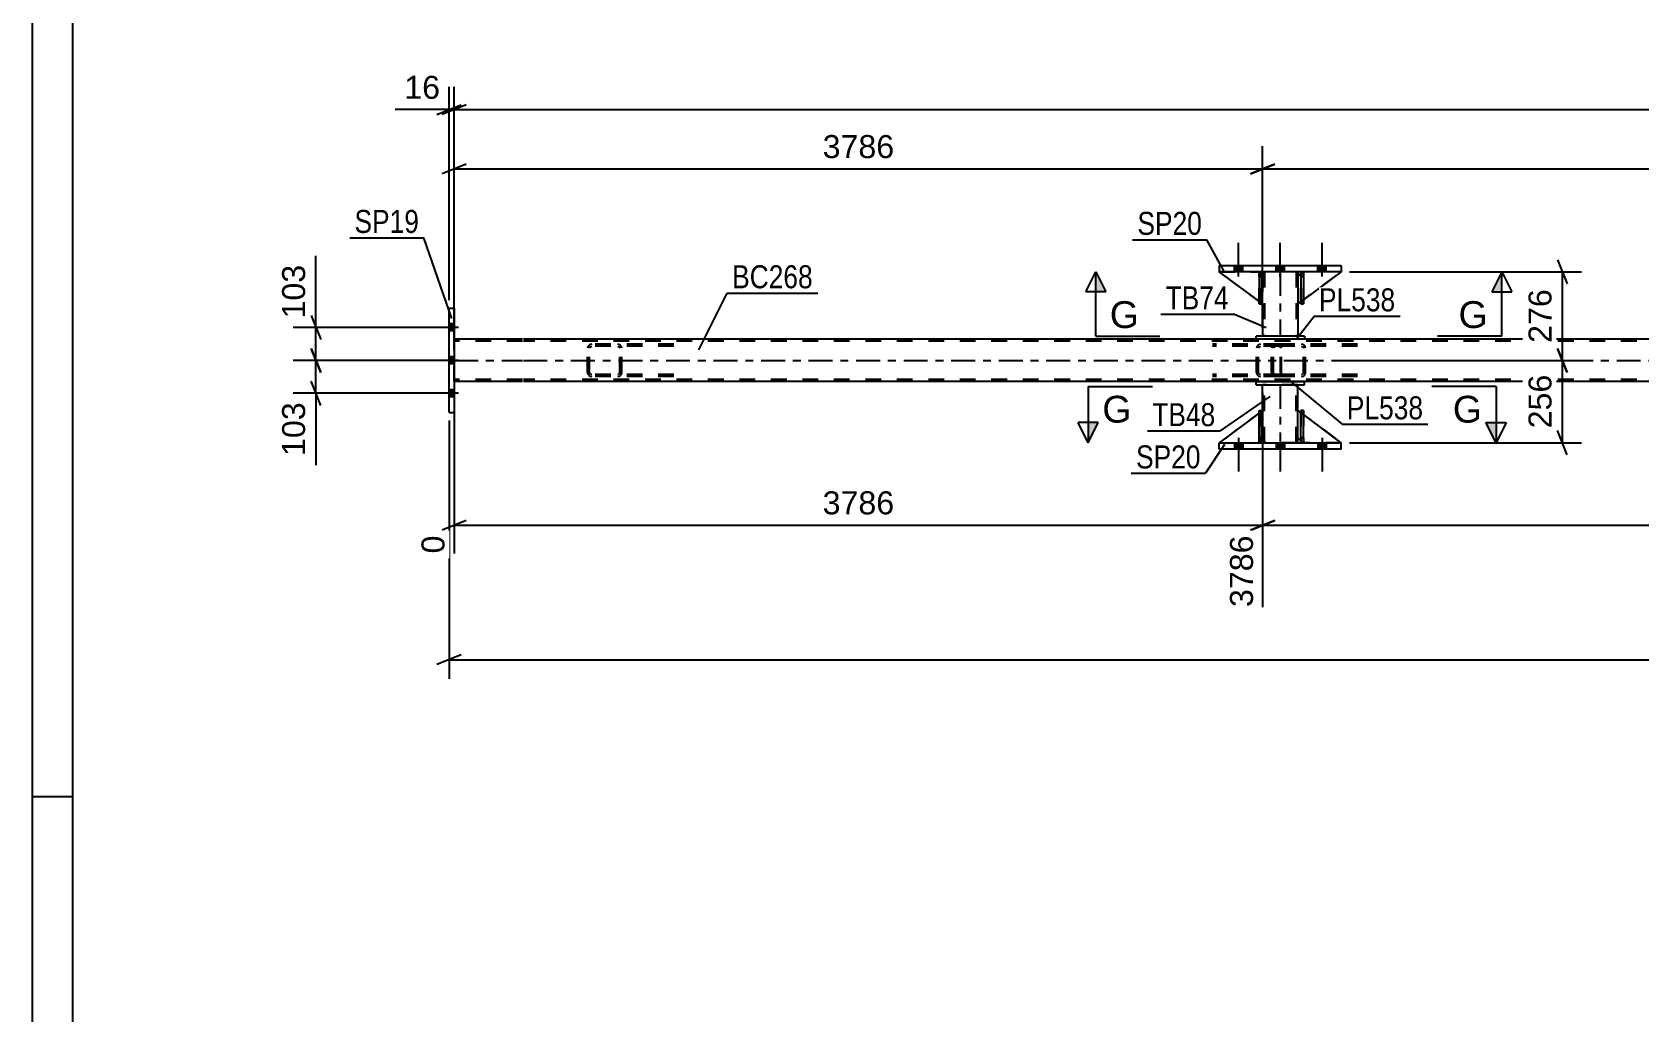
# Model space of a CAD drawing. Header units: millimetres. Extents: x -111 to 730, y -414 to 180.
# Drawn here: x -110.5 to 89.7, y -291.7 to -169.6 of the extents above; entities that cross this region are included whole.
import ezdxf

# ---------------------------------------------------------------- set-up
doc = ezdxf.new("R2010")
doc.units = ezdxf.units.MM
doc.linetypes.add('DXK_LINE_DOT2', pattern=[3.9198, 1.9599, -1.9599])
doc.linetypes.add('DXK_LINE_DOT3', pattern=[5.9187, 2.979, -0.9799, 0.9799, -0.9799])
doc.styles.add('Arial', font='ARIAL.TTF', dxfattribs={"height": 0.2})
doc.styles.add('Arial Narrow', font='ARIALN.TTF', dxfattribs={"height": 0.2})

# ---------------------------------------------------------------- blocks, each defined once
blk = doc.blocks.new('Unknown-717263172-1117')
at = {"color": 5, "linetype": 'Continuous'}
for p, q in [((-110.5, 180.17), (-110.5, -413.83)), ((-105.5, 175.17), (-105.5, -408.83)), ((-105.5, -264.83), (-110.5, -264.83))]:
    blk.add_line(p, q, dxfattribs=at)
blk = doc.blocks.new('Part-717263172-2498 - 2461')
at = {"color": 2, "linetype": 'Continuous'}
for p, q in [((42.25, -220.72), (42.25, -216.72)), ((42.25, -216.72), (42.57, -216.72)), ((42.57, -220.72), (42.57, -216.72)), ((42.25, -220.72), (42.25, -220.72)), ((42.57, -220.72), (42.25, -220.72))]:
    blk.add_line(p, q, dxfattribs=at)
at = {"color": 7, "linetype": 'DXK_LINE_DOT2'}
for p, q in [((42.25, -216.72), (42.25, -220.12)), ((42.57, -220.12), (42.57, -216.72)), ((42.25, -220.12), (42.25, -220.72)), ((42.25, -220.12), (42.57, -220.12)), ((42.57, -220.72), (42.57, -220.12)), ((42.25, -220.72), (42.25, -220.72)), ((42.25, -220.72), (42.25, -220.72)), ((42.57, -220.72), (42.57, -220.72))]:
    blk.add_line(p, q, dxfattribs=at)
blk = doc.blocks.new('Part-717263172-2659 - 2461')
at = {"color": 7, "linetype": 'DXK_LINE_DOT2'}
for p, q in [((42.7, -216.72), (37.3, -220.72)), ((42.7, -220.12), (42.7, -216.72)), ((42.7, -216.72), (42.7, -220.12)), ((42.1, -220.72), (42.7, -220.12)), ((42.7, -220.12), (42.1, -220.72)), ((42.7, -220.12), (42.7, -220.12)), ((37.3, -220.72), (42.1, -220.72))]:
    blk.add_line(p, q, dxfattribs=at)
blk = doc.blocks.new('Part-717263172-2500 - 2461')
at = {"color": 7, "linetype": 'DXK_LINE_DOT2'}
for p, q in [((42.25, -216.72), (42.57, -216.72)), ((42.25, -220.12), (42.25, -216.72)), ((42.25, -216.72), (42.25, -220.72)), ((42.57, -216.72), (42.57, -220.12)), ((42.57, -220.72), (42.57, -216.81)), ((42.57, -220.12), (42.25, -220.12)), ((42.25, -220.72), (42.25, -220.12)), ((42.57, -220.12), (42.57, -220.72)), ((42.57, -220.72), (42.25, -220.72)), ((42.57, -220.72), (42.57, -220.72))]:
    blk.add_line(p, q, dxfattribs=at)
blk = doc.blocks.new('Part-717263172-2683 - 2461')
at = {"color": 2, "linetype": 'Continuous'}
for p, q in [((42.25, -203.1), (37.3, -199.43)), ((42.25, -199.59), (42.1, -199.43)), ((42.7, -200.03), (42.57, -199.91)), ((42.7, -200.03), (42.7, -200.03)), ((42.7, -203.43), (42.7, -200.03)), ((42.57, -203.34), (42.7, -203.43)), ((42.7, -203.43), (42.7, -203.43))]:
    blk.add_line(p, q, dxfattribs=at)
at = {"color": 7, "linetype": 'DXK_LINE_DOT2'}
for p, q in [((42.1, -199.43), (37.3, -199.43)), ((37.3, -199.43), (37.3, -199.43)), ((42.1, -199.43), (42.7, -200.03)), ((42.57, -199.91), (42.25, -199.59)), ((42.7, -200.03), (42.7, -203.43)), ((42.57, -203.34), (42.25, -203.1))]:
    blk.add_line(p, q, dxfattribs=at)
blk = doc.blocks.new('Part-717263172-2507 - 2461')
at = {"color": 2, "linetype": 'Continuous'}
for p, q in [((-58.6, -203.97), (-58.6, -203.97)), ((-58.6, -216.97), (-58.6, -203.97)), ((-58.6, -203.97), (-57.96, -203.97)), ((-57.96, -203.97), (-57.96, -203.97)), ((-57.96, -203.97), (-57.96, -216.97)), ((-58.6, -216.97), (-58.6, -216.97)), ((-58.6, -216.97), (-57.96, -216.97)), ((-57.96, -216.97), (-57.96, -216.97))]:
    blk.add_line(p, q, dxfattribs=at)
at = {"color": 7, "linetype": 'DXK_LINE_DOT2'}
for p, q in [((-58.6, -216.97), (-58.6, -203.97)), ((-57.96, -203.97), (-57.96, -216.97))]:
    blk.add_line(p, q, dxfattribs=at)
blk = doc.blocks.new('Part-717263172-2589 - 2461')
at = {"color": 2, "linetype": 'Continuous'}
for p, q in [((42.7, -216.72), (42.7, -213.52)), ((47.1, -216.72), (47.1, -213.52)), ((42.7, -220.72), (42.7, -220.12)), ((47.1, -220.72), (47.1, -220.12))]:
    blk.add_line(p, q, dxfattribs=at)
at = {"color": 7, "linetype": 'DXK_LINE_DOT2'}
for p, q in [((47.1, -213.52), (42.7, -213.52)), ((42.94, -220.72), (42.94, -213.52)), ((46.86, -220.72), (46.86, -213.52)), ((42.7, -220.12), (42.7, -216.72)), ((47.1, -220.12), (47.1, -216.72)), ((47.1, -220.72), (42.7, -220.72))]:
    blk.add_line(p, q, dxfattribs=at)
at = {"color": 7, "linetype": 'DXK_LINE_DOT3'}
blk.add_line((44.9, -213.52), (44.9, -220.72), dxfattribs=at)
blk = doc.blocks.new('Part-717263172-2721 - 2461')
at = {"color": 7, "linetype": 'DXK_LINE_DOT2'}
for p, q in [((44.78, -208.47), (36.46, -208.47)), ((44.78, -208.71), (36.46, -208.71)), ((41.98, -208.77), (41.95, -208.95)), ((41.95, -211.99), (41.95, -208.95)), ((42.2, -208.95), (42.22, -208.86)), ((42.2, -211.99), (42.2, -208.95)), ((42.22, -208.86), (42.27, -208.79)), ((42.45, -208.47), (42.26, -208.51)), ((42.27, -208.79), (42.35, -208.73)), ((42.35, -208.73), (42.45, -208.71)), ((43.79, -208.71), (43.79, -208.47)), ((44.89, -208.51), (44.78, -208.47)), ((44.78, -208.71), (44.84, -208.73)), ((44.84, -208.73), (44.88, -208.79)), ((44.88, -208.79), (44.91, -208.86)), ((44.98, -208.62), (44.89, -208.51)), ((44.91, -208.86), (44.92, -208.95)), ((44.92, -211.99), (44.92, -208.95)), ((45.03, -208.77), (44.98, -208.62)), ((45.05, -208.95), (45.03, -208.77)), ((45.05, -211.99), (45.05, -208.95)), ((41.95, -211.99), (41.98, -212.18)), ((42.22, -212.09), (42.2, -211.99)), ((42.27, -212.16), (42.22, -212.09)), ((42.35, -212.22), (42.27, -212.16)), ((44.88, -212.16), (44.84, -212.22)), ((44.91, -212.09), (44.88, -212.16)), ((44.92, -211.99), (44.91, -212.09)), ((44.98, -212.33), (45.03, -212.18)), ((45.03, -212.18), (45.05, -211.99)), ((44.78, -212.23), (36.46, -212.23)), ((44.78, -212.47), (36.46, -212.47)), ((42.26, -212.44), (42.45, -212.47)), ((42.45, -212.23), (42.35, -212.22)), ((43.79, -212.47), (43.79, -212.23)), ((44.84, -212.22), (44.78, -212.23)), ((44.78, -212.47), (44.89, -212.44)), ((44.89, -212.44), (44.98, -212.33))]:
    blk.add_line(p, q, dxfattribs=at)
for centre, start, end in [((42.43, -208.97), 111.1941, 156.1506), ((42.43, -211.98), 203.8494, 248.8059)]:
    blk.add_arc(centre, 0.492, start, end, dxfattribs=at)
blk = doc.blocks.new('Part-717263172-2512 - 2461')
at = {"color": 2, "linetype": 'Continuous'}
for p, q in [((37.3, -221.52), (37.3, -220.72)), ((37.3, -220.72), (52.5, -220.72)), ((52.5, -221.52), (37.3, -221.52)), ((52.5, -221.52), (52.5, -220.72))]:
    blk.add_line(p, q, dxfattribs=at)
blk = doc.blocks.new('Part-717263172-2513 - 2461')
at = {"color": 7, "linetype": 'DXK_LINE_DOT2'}
for p, q in [((43.83, -208.77), (43.79, -208.95)), ((43.79, -211.99), (43.79, -208.95)), ((44.05, -208.95), (44.07, -208.86)), ((44.05, -211.99), (44.05, -208.95)), ((44.07, -208.86), (44.12, -208.79)), ((44.3, -208.47), (44.11, -208.51)), ((44.12, -208.79), (44.2, -208.73)), ((44.2, -208.73), (44.3, -208.71)), ((54.53, -208.47), (44.3, -208.47)), ((54.53, -208.71), (44.3, -208.71)), ((47.73, -208.51), (47.54, -208.47)), ((47.54, -208.71), (47.64, -208.73)), ((47.64, -208.73), (47.72, -208.79)), ((47.72, -208.79), (47.77, -208.86)), ((47.77, -208.86), (47.79, -208.95)), ((47.79, -211.99), (47.79, -208.95)), ((48.05, -208.95), (48.01, -208.77)), ((48.05, -211.99), (48.05, -208.95)), ((43.79, -211.99), (43.83, -212.18)), ((44.07, -212.09), (44.05, -211.99)), ((44.12, -212.16), (44.07, -212.09)), ((44.2, -212.22), (44.12, -212.16)), ((47.72, -212.16), (47.64, -212.22)), ((47.77, -212.09), (47.72, -212.16)), ((47.79, -211.99), (47.77, -212.09)), ((48.01, -212.18), (48.05, -211.99)), ((44.11, -212.44), (44.3, -212.47)), ((44.3, -212.23), (44.2, -212.22)), ((54.53, -212.23), (44.3, -212.23)), ((54.53, -212.47), (44.3, -212.47)), ((47.64, -212.22), (47.54, -212.23)), ((47.54, -212.47), (47.73, -212.44))]:
    blk.add_line(p, q, dxfattribs=at)
for centre, start, end in [((44.28, -208.98), 110.7583, 155.6801), ((47.56, -208.98), 24.3199, 69.2417), ((44.28, -211.97), 204.3199, 249.2417), ((47.56, -211.97), 290.7583, 335.6801)]:
    blk.add_arc(centre, 0.496, start, end, dxfattribs=at)
blk = doc.blocks.new('Part-717263172-2591 - 2461')
at = {"color": 2, "linetype": 'Continuous'}
for p, q in [((47.45, -220.72), (47.45, -216.72)), ((47.45, -216.72), (47.77, -216.72)), ((47.77, -220.72), (47.77, -216.72)), ((47.45, -220.72), (47.45, -220.72)), ((47.77, -220.72), (47.45, -220.72))]:
    blk.add_line(p, q, dxfattribs=at)
at = {"color": 7, "linetype": 'DXK_LINE_DOT2'}
for p, q in [((47.45, -216.72), (47.45, -220.12)), ((47.77, -220.12), (47.77, -216.72)), ((47.45, -220.12), (47.45, -220.72)), ((47.45, -220.12), (47.77, -220.12)), ((47.77, -220.72), (47.77, -220.12)), ((47.45, -220.72), (47.45, -220.72)), ((47.45, -220.72), (47.45, -220.72)), ((47.77, -220.72), (47.77, -220.72))]:
    blk.add_line(p, q, dxfattribs=at)
blk = doc.blocks.new('Part-717263172-2599 - 2461')
at = {"color": 2, "linetype": 'Continuous'}
for p, q in [((47.45, -199.68), (47.1, -200.03)), ((47.1, -200.03), (47.1, -203.43)), ((52.5, -199.44), (47.77, -202.94)), ((47.1, -203.43), (47.45, -203.17))]:
    blk.add_line(p, q, dxfattribs=at)
at = {"color": 7, "linetype": 'DXK_LINE_DOT2'}
for p, q in [((47.7, -199.43), (47.45, -199.68)), ((52.5, -199.43), (47.7, -199.43)), ((52.5, -199.44), (52.5, -199.43)), ((52.5, -199.43), (52.5, -199.44)), ((47.77, -202.94), (47.45, -203.17))]:
    blk.add_line(p, q, dxfattribs=at)
blk = doc.blocks.new('Part-717263172-2663 - 2461')
at = {"color": 2, "linetype": 'Continuous'}
for p, q in [((-49.44, -207.83), (-57.96, -207.83)), ((41.9, -207.83), (-49.34, -207.83)), ((212.17, -207.83), (47.9, -207.83)), ((-49.44, -213.11), (-57.96, -213.11)), ((606.69, -213.11), (-49.34, -213.11))]:
    blk.add_line(p, q, dxfattribs=at)
at = {"color": 7, "linetype": 'DXK_LINE_DOT2'}
for p, q in [((-57.96, -207.83), (-57.96, -213.11)), ((-57.96, -213.11), (-57.96, -207.83)), ((-49.44, -208.07), (-57.96, -208.07)), ((606.69, -208.07), (-49.34, -208.07)), ((47.9, -207.83), (41.9, -207.83)), ((-49.44, -212.87), (-57.96, -212.87)), ((-57.96, -213.11), (-57.96, -213.11)), ((606.69, -212.87), (-49.34, -212.87))]:
    blk.add_line(p, q, dxfattribs=at)
at = {"color": 7, "linetype": 'DXK_LINE_DOT3'}
for p, q in [((-57.96, -210.47), (-49.44, -210.47)), ((-49.34, -210.47), (606.4, -210.47))]:
    blk.add_line(p, q, dxfattribs=at)
blk = doc.blocks.new('Part-717263172-2584 - 2461')
at = {"color": 2, "linetype": 'Continuous'}
for p, q in [((47.9, -213.12), (41.9, -213.12)), ((41.9, -213.52), (41.9, -213.12)), ((41.9, -213.52), (47.9, -213.52)), ((47.9, -213.52), (47.9, -213.12))]:
    blk.add_line(p, q, dxfattribs=at)
blk = doc.blocks.new('Bolt-717263172-2671 - 2461')
at = {"linetype": 'Continuous'}
for points in [[(-58.6, -205.93), (-58.6, -206.81), (-57.96, -206.81), (-57.96, -205.93)], [(-58.6, -205.93), (-58.6, -206.81), (-57.96, -206.81), (-57.96, -205.93)], [(-58.6, -205.93), (-58.6, -206.81), (-57.96, -206.81), (-57.96, -205.93)], [(-58.6, -210.03), (-58.6, -210.91), (-57.96, -210.91), (-57.96, -210.03)], [(-58.6, -210.03), (-58.6, -210.91), (-57.96, -210.91), (-57.96, -210.03)], [(-58.6, -214.13), (-58.6, -215.01), (-57.96, -215.01), (-57.96, -214.13)], [(-58.6, -214.13), (-58.6, -215.01), (-57.96, -215.01), (-57.96, -214.13)], [(-58.6, -214.13), (-58.6, -215.01), (-57.96, -215.01), (-57.96, -214.13)]]:
    blk.add_hatch(color=1, dxfattribs=at).paths.add_polyline_path(points)
at = {"color": 1, "linetype": 'Continuous'}
for p, q in [((-57.96, -205.93), (-58.6, -205.93)), ((-57.96, -205.93), (-58.6, -205.93)), ((-57.96, -205.93), (-58.6, -205.93)), ((-57.44, -206.37), (-60.76, -206.37)), ((-57.44, -206.37), (-60.76, -206.37)), ((-57.44, -206.37), (-60.76, -206.37)), ((-57.96, -206.81), (-58.6, -206.81)), ((-57.96, -206.81), (-58.6, -206.81)), ((-57.96, -206.81), (-58.6, -206.81)), ((-57.96, -210.03), (-58.6, -210.03)), ((-57.96, -210.03), (-58.6, -210.03)), ((-57.44, -210.47), (-60.76, -210.47)), ((-57.44, -210.47), (-60.76, -210.47)), ((-57.96, -210.91), (-58.6, -210.91)), ((-57.96, -210.91), (-58.6, -210.91)), ((-57.96, -214.13), (-58.6, -214.13)), ((-57.96, -214.13), (-58.6, -214.13)), ((-57.96, -214.13), (-58.6, -214.13)), ((-57.44, -214.57), (-60.76, -214.57)), ((-57.44, -214.57), (-60.76, -214.57)), ((-57.44, -214.57), (-60.76, -214.57)), ((-57.96, -215.01), (-58.6, -215.01)), ((-57.96, -215.01), (-58.6, -215.01)), ((-57.96, -215.01), (-58.6, -215.01))]:
    blk.add_line(p, q, dxfattribs=at)
blk = doc.blocks.new('Part-717263172-2600 - 2461')
at = {"color": 7, "linetype": 'DXK_LINE_DOT2'}
for p, q in [((47.7, -199.43), (47.1, -200.03)), ((47.1, -203.43), (52.5, -199.43)), ((47.1, -200.03), (47.1, -203.43)), ((52.5, -199.43), (47.7, -199.43))]:
    blk.add_line(p, q, dxfattribs=at)
blk = doc.blocks.new('Part-717263172-2610 - 2461')
at = {"color": 2, "linetype": 'Continuous'}
for p, q in [((37.3, -198.64), (37.3, -199.44)), ((37.3, -198.64), (52.5, -198.64)), ((52.5, -199.44), (37.3, -199.44)), ((52.5, -198.64), (52.5, -199.44))]:
    blk.add_line(p, q, dxfattribs=at)
blk = doc.blocks.new('Part-717263172-2618 - 2461')
at = {"color": 7, "linetype": 'DXK_LINE_DOT2'}
for p, q in [((42.7, -203.43), (37.3, -199.43)), ((37.3, -199.43), (42.1, -199.43)), ((42.1, -199.43), (42.7, -200.03)), ((42.7, -200.03), (42.1, -199.43)), ((42.7, -200.03), (42.7, -203.43)), ((42.7, -200.03), (42.7, -200.03)), ((42.7, -200.03), (42.7, -203.43))]:
    blk.add_line(p, q, dxfattribs=at)
blk = doc.blocks.new('Part-717263172-2626 - 2461')
at = {"color": 2, "linetype": 'Continuous'}
for p, q in [((42.57, -199.43), (42.25, -199.43)), ((42.25, -199.44), (42.25, -203.43)), ((42.57, -199.43), (42.57, -199.43)), ((42.57, -199.44), (42.57, -203.43)), ((42.57, -203.43), (42.25, -203.43))]:
    blk.add_line(p, q, dxfattribs=at)
at = {"color": 7, "linetype": 'DXK_LINE_DOT2'}
for p, q in [((42.25, -199.43), (42.25, -200.03)), ((42.25, -199.43), (42.25, -199.44)), ((42.57, -200.03), (42.25, -200.03)), ((42.25, -200.03), (42.25, -203.43)), ((42.57, -200.03), (42.57, -199.43)), ((42.57, -199.43), (42.57, -199.44)), ((42.57, -203.43), (42.57, -200.03))]:
    blk.add_line(p, q, dxfattribs=at)
blk = doc.blocks.new('Part-717263172-2657 - 2461')
at = {"color": 7, "linetype": 'DXK_LINE_DOT2'}
for p, q in [((47.77, -216.72), (47.45, -216.72)), ((47.45, -220.12), (47.45, -216.72)), ((47.45, -220.72), (47.45, -216.72)), ((47.77, -216.72), (47.77, -220.12)), ((47.77, -220.72), (47.77, -216.72)), ((47.77, -220.12), (47.45, -220.12)), ((47.45, -220.72), (47.45, -220.12)), ((47.77, -220.12), (47.77, -220.72)), ((47.77, -220.72), (47.45, -220.72)), ((47.77, -220.72), (47.77, -220.72))]:
    blk.add_line(p, q, dxfattribs=at)
blk = doc.blocks.new('Part-717263172-2658 - 2461')
at = {"color": 2, "linetype": 'Continuous'}
for p, q in [((42.25, -217.05), (37.3, -220.72)), ((42.7, -216.72), (42.57, -216.81)), ((42.7, -220.12), (42.7, -216.72)), ((42.7, -220.12), (42.57, -220.24)), ((42.7, -220.12), (42.7, -220.12)), ((42.25, -220.56), (42.1, -220.72))]:
    blk.add_line(p, q, dxfattribs=at)
at = {"color": 7, "linetype": 'DXK_LINE_DOT2'}
for p, q in [((42.57, -216.81), (42.25, -217.05)), ((42.7, -220.12), (42.7, -216.72)), ((42.7, -220.12), (42.1, -220.72)), ((37.3, -220.72), (37.3, -220.72)), ((37.3, -220.72), (42.1, -220.72)), ((42.57, -220.24), (42.25, -220.56))]:
    blk.add_line(p, q, dxfattribs=at)
blk = doc.blocks.new('Part-717263172-2660 - 2461')
at = {"color": 2, "linetype": 'Continuous'}
for p, q in [((47.1, -220.12), (47.1, -216.72)), ((47.1, -216.72), (47.45, -216.98)), ((52.5, -220.72), (47.77, -217.21)), ((47.45, -220.47), (47.1, -220.12))]:
    blk.add_line(p, q, dxfattribs=at)
at = {"color": 7, "linetype": 'DXK_LINE_DOT2'}
for p, q in [((47.77, -217.21), (47.45, -216.98)), ((47.45, -220.47), (47.7, -220.72)), ((47.7, -220.72), (52.5, -220.72))]:
    blk.add_line(p, q, dxfattribs=at)
blk = doc.blocks.new('Part-717263172-2661 - 2461')
at = {"color": 7, "linetype": 'DXK_LINE_DOT2'}
for p, q in [((47.1, -220.12), (47.1, -216.72)), ((47.1, -216.72), (52.5, -220.72)), ((47.7, -220.72), (47.1, -220.12)), ((52.5, -220.72), (47.7, -220.72))]:
    blk.add_line(p, q, dxfattribs=at)
blk = doc.blocks.new('Part-717263172-2662 - 2461')
at = {"color": 7, "linetype": 'DXK_LINE_DOT2'}
for p, q in [((42.25, -200.03), (42.25, -199.43)), ((42.25, -199.43), (42.25, -199.43)), ((42.25, -199.43), (42.25, -203.43)), ((42.25, -199.43), (42.57, -199.43)), ((42.25, -203.43), (42.25, -200.03)), ((42.25, -200.03), (42.57, -200.03)), ((42.57, -199.43), (42.57, -200.03)), ((42.57, -203.43), (42.57, -199.43)), ((42.57, -200.03), (42.57, -203.43)), ((42.25, -203.43), (42.57, -203.43))]:
    blk.add_line(p, q, dxfattribs=at)
blk = doc.blocks.new('Part-717263172-2668 - 2461')
at = {"color": 2, "linetype": 'Continuous'}
for p, q in [((47.9, -207.44), (41.9, -207.44)), ((41.9, -207.84), (41.9, -207.44)), ((47.9, -207.84), (41.9, -207.84)), ((47.9, -207.44), (47.9, -207.84))]:
    blk.add_line(p, q, dxfattribs=at)
blk = doc.blocks.new('Bolt-717263172-2673 - 2461')
at = {"linetype": 'Continuous'}
for points in [[(40.22, -198.64), (39.18, -198.64), (39.18, -199.44), (40.22, -199.44)], [(40.22, -198.64), (39.18, -198.64), (39.18, -199.44), (40.22, -199.44)], [(40.22, -198.64), (39.18, -198.64), (39.18, -199.44), (40.22, -199.44)], [(45.42, -198.64), (44.38, -198.64), (44.38, -199.44), (45.42, -199.44)], [(45.42, -198.64), (44.38, -198.64), (44.38, -199.44), (45.42, -199.44)], [(50.62, -198.64), (49.58, -198.64), (49.58, -199.44), (50.62, -199.44)], [(50.62, -198.64), (49.58, -198.64), (49.58, -199.44), (50.62, -199.44)], [(50.62, -198.64), (49.58, -198.64), (49.58, -199.44), (50.62, -199.44)]]:
    blk.add_hatch(color=1, dxfattribs=at).paths.add_polyline_path(points)
at = {"color": 1, "linetype": 'Continuous'}
for p, q in [((39.7, -200.04), (39.7, -195.84)), ((39.7, -200.04), (39.7, -195.84)), ((39.7, -200.04), (39.7, -195.84)), ((44.9, -200.04), (44.9, -195.84)), ((44.9, -200.04), (44.9, -195.84)), ((50.1, -200.04), (50.1, -195.84)), ((50.1, -200.04), (50.1, -195.84)), ((50.1, -200.04), (50.1, -195.84)), ((39.18, -199.44), (39.18, -198.64)), ((39.18, -199.44), (39.18, -198.64)), ((39.18, -199.44), (39.18, -198.64)), ((40.22, -199.44), (40.22, -198.64)), ((40.22, -199.44), (40.22, -198.64)), ((40.22, -199.44), (40.22, -198.64)), ((44.38, -199.44), (44.38, -198.64)), ((44.38, -199.44), (44.38, -198.64)), ((45.42, -199.44), (45.42, -198.64)), ((45.42, -199.44), (45.42, -198.64)), ((49.58, -199.44), (49.58, -198.64)), ((49.58, -199.44), (49.58, -198.64)), ((49.58, -199.44), (49.58, -198.64)), ((50.62, -199.44), (50.62, -198.64)), ((50.62, -199.44), (50.62, -198.64)), ((50.62, -199.44), (50.62, -198.64))]:
    blk.add_line(p, q, dxfattribs=at)
blk = doc.blocks.new('Part-717263172-2680 - 2461')
at = {"color": 2, "linetype": 'Continuous'}
for p, q in [((47.77, -199.43), (47.45, -199.43)), ((47.45, -199.44), (47.45, -203.43)), ((47.77, -199.43), (47.77, -199.43)), ((47.77, -199.44), (47.77, -203.43)), ((47.77, -203.43), (47.45, -203.43))]:
    blk.add_line(p, q, dxfattribs=at)
at = {"color": 7, "linetype": 'DXK_LINE_DOT2'}
for p, q in [((47.45, -199.43), (47.45, -200.03)), ((47.45, -199.43), (47.45, -199.44)), ((47.77, -200.03), (47.45, -200.03)), ((47.45, -200.03), (47.45, -203.43)), ((47.77, -200.03), (47.77, -199.43)), ((47.77, -199.43), (47.77, -199.44)), ((47.77, -203.43), (47.77, -200.03))]:
    blk.add_line(p, q, dxfattribs=at)
blk = doc.blocks.new('Part-717263172-2682 - 2461')
at = {"color": 7, "linetype": 'DXK_LINE_DOT2'}
for p, q in [((47.45, -200.03), (47.45, -199.43)), ((47.45, -199.43), (47.45, -199.43)), ((47.45, -199.43), (47.45, -203.43)), ((47.45, -199.43), (47.77, -199.43)), ((47.45, -203.43), (47.45, -200.03)), ((47.45, -200.03), (47.77, -200.03)), ((47.77, -199.43), (47.77, -200.03)), ((47.77, -203.43), (47.77, -199.43)), ((47.77, -200.03), (47.77, -203.43)), ((47.45, -203.43), (47.77, -203.43))]:
    blk.add_line(p, q, dxfattribs=at)
blk = doc.blocks.new('Part-717263172-2694 - 2461')
at = {"color": 2, "linetype": 'Continuous'}
for p, q in [((42.7, -199.44), (42.7, -200.03)), ((47.1, -199.44), (47.1, -200.04)), ((42.7, -203.43), (42.7, -207.44)), ((47.1, -203.43), (47.1, -207.44))]:
    blk.add_line(p, q, dxfattribs=at)
at = {"color": 7, "linetype": 'DXK_LINE_DOT2'}
for p, q in [((47.1, -199.44), (42.7, -199.44)), ((42.7, -200.03), (42.7, -203.43)), ((42.94, -199.44), (42.94, -207.44)), ((46.86, -199.44), (46.86, -207.44)), ((47.1, -200.04), (47.1, -203.43)), ((47.1, -207.44), (42.7, -207.44))]:
    blk.add_line(p, q, dxfattribs=at)
at = {"color": 7, "linetype": 'DXK_LINE_DOT3'}
blk.add_line((44.9, -199.44), (44.9, -207.44), dxfattribs=at)
blk = doc.blocks.new('Bolt-717263172-2706 - 2461')
at = {"linetype": 'Continuous'}
for points in [[(39.18, -221.52), (40.22, -221.52), (40.22, -220.72), (39.18, -220.72)], [(39.18, -221.52), (40.22, -221.52), (40.22, -220.72), (39.18, -220.72)], [(39.18, -221.52), (40.22, -221.52), (40.22, -220.72), (39.18, -220.72)], [(44.38, -221.52), (45.42, -221.52), (45.42, -220.72), (44.38, -220.72)], [(44.38, -221.52), (45.42, -221.52), (45.42, -220.72), (44.38, -220.72)], [(49.58, -221.52), (50.62, -221.52), (50.62, -220.72), (49.58, -220.72)], [(49.58, -221.52), (50.62, -221.52), (50.62, -220.72), (49.58, -220.72)], [(49.58, -221.52), (50.62, -221.52), (50.62, -220.72), (49.58, -220.72)]]:
    blk.add_hatch(color=1, dxfattribs=at).paths.add_polyline_path(points)
at = {"color": 1, "linetype": 'Continuous'}
for p, q in [((39.7, -220.12), (39.7, -224.32)), ((39.7, -220.12), (39.7, -224.32)), ((39.7, -220.12), (39.7, -224.32)), ((44.9, -220.12), (44.9, -224.32)), ((44.9, -220.12), (44.9, -224.32)), ((50.1, -220.12), (50.1, -224.32)), ((50.1, -220.12), (50.1, -224.32)), ((50.1, -220.12), (50.1, -224.32)), ((39.18, -220.72), (39.18, -221.52)), ((39.18, -220.72), (39.18, -221.52)), ((39.18, -220.72), (39.18, -221.52)), ((40.22, -220.72), (40.22, -221.52)), ((40.22, -220.72), (40.22, -221.52)), ((40.22, -220.72), (40.22, -221.52)), ((44.38, -220.72), (44.38, -221.52)), ((44.38, -220.72), (44.38, -221.52)), ((45.42, -220.72), (45.42, -221.52)), ((45.42, -220.72), (45.42, -221.52)), ((49.58, -220.72), (49.58, -221.52)), ((49.58, -220.72), (49.58, -221.52)), ((49.58, -220.72), (49.58, -221.52)), ((50.62, -220.72), (50.62, -221.52)), ((50.62, -220.72), (50.62, -221.52)), ((50.62, -220.72), (50.62, -221.52))]:
    blk.add_line(p, q, dxfattribs=at)
blk = doc.blocks.new('Part-717263172-2717 - 2461')
at = {"color": 7, "linetype": 'DXK_LINE_DOT2'}
for p, q in [((-41.3, -208.77), (-41.34, -208.95)), ((-41.34, -211.99), (-41.34, -208.95)), ((-41.09, -208.95), (-41.07, -208.86)), ((-41.09, -211.99), (-41.09, -208.95)), ((-41.07, -208.86), (-41.01, -208.79)), ((-40.83, -208.47), (-41.03, -208.51)), ((-41.01, -208.79), (-40.93, -208.73)), ((-40.93, -208.73), (-40.83, -208.71)), ((-30.6, -208.47), (-40.83, -208.47)), ((-30.6, -208.71), (-40.83, -208.71)), ((-37.4, -208.51), (-37.6, -208.47)), ((-37.6, -208.71), (-37.5, -208.73)), ((-37.5, -208.73), (-37.42, -208.79)), ((-37.42, -208.79), (-37.36, -208.86)), ((-37.36, -208.86), (-37.34, -208.95)), ((-37.34, -211.99), (-37.34, -208.95)), ((-37.09, -208.95), (-37.12, -208.77)), ((-37.09, -211.99), (-37.09, -208.95)), ((-41.34, -211.99), (-41.3, -212.18)), ((-41.07, -212.09), (-41.09, -211.99)), ((-41.01, -212.16), (-41.07, -212.09)), ((-40.93, -212.22), (-41.01, -212.16)), ((-37.42, -212.16), (-37.5, -212.22)), ((-37.36, -212.09), (-37.42, -212.16)), ((-37.34, -211.99), (-37.36, -212.09)), ((-37.12, -212.18), (-37.09, -211.99)), ((-41.03, -212.44), (-40.83, -212.47)), ((-40.83, -212.23), (-40.93, -212.22)), ((-30.6, -212.23), (-40.83, -212.23)), ((-30.6, -212.47), (-40.83, -212.47)), ((-37.5, -212.22), (-37.6, -212.23)), ((-37.6, -212.47), (-37.4, -212.44))]:
    blk.add_line(p, q, dxfattribs=at)
for centre, start, end in [((-40.85, -208.98), 110.7583, 155.6801), ((-37.58, -208.98), 24.3199, 69.2417), ((-40.85, -211.97), 204.3199, 249.2417), ((-37.58, -211.97), 290.7583, 335.6801)]:
    blk.add_arc(centre, 0.496, start, end, dxfattribs=at)
blk = doc.blocks.new('StraightDimension-717263172-2844 - 2461')
at = {"color": 7, "linetype": 'Continuous'}
for p, q in [((-75.77, -208.97), (-74.57, -211.97)), ((-59.6, -210.47), (-78.02, -210.47)), ((-75.17, -214.57), (-75.17, -210.47)), ((-74.57, -216.07), (-75.77, -213.07)), ((-59.6, -214.57), (-78.02, -214.57))]:
    blk.add_line(p, q, dxfattribs=at)
at = {"color": 0}
blk.add_wipeout([(-75.92, -215.1), (-80.12, -215.1), (-80.12, -222.97), (-75.92, -222.97)], dxfattribs=at)
at = {"color": 7, "linetype": 'Continuous'}
blk.add_line((-75.17, -214.57), (-75.17, -223.5), dxfattribs=at)
blk.add_line((-75.17, -214.57), (-75.17, -223.5), dxfattribs=at)
at = {"color": 3, "style": 'Arial'}
blk.add_text('103', height=2.865, rotation=90.0002, dxfattribs=at).set_placement((-76.52, -222.37))
blk = doc.blocks.new('StraightDimension-717263172-2852 - 2461')
at = {"color": 7, "linetype": 'Continuous'}
for p, q in [((-75.77, -204.87), (-74.57, -207.87)), ((-59.6, -206.37), (-78.02, -206.37)), ((-75.17, -210.47), (-75.17, -206.37)), ((-74.57, -211.97), (-75.77, -208.97)), ((-59.6, -210.47), (-78.02, -210.47))]:
    blk.add_line(p, q, dxfattribs=at)
at = {"color": 0}
blk.add_wipeout([(-75.92, -197.98), (-80.12, -197.98), (-80.12, -205.85), (-75.92, -205.85)], dxfattribs=at)
at = {"color": 7, "linetype": 'Continuous'}
blk.add_line((-75.17, -206.37), (-75.17, -197.45), dxfattribs=at)
blk.add_line((-75.17, -206.37), (-75.17, -197.45), dxfattribs=at)
at = {"color": 3, "style": 'Arial'}
blk.add_text('103', height=2.865, rotation=90.0002, dxfattribs=at).set_placement((-76.52, -205.25))
blk = doc.blocks.new('StraightDimension-717263172-2727 - 2461')
at = {"color": 7, "linetype": 'Continuous'}
for p, q in [((-58.6, -217.97), (-58.6, -250.14)), ((-57.1, -247.14), (-60.1, -248.34)), ((-58.6, -247.74), (607.89, -247.74))]:
    blk.add_line(p, q, dxfattribs=at)
blk = doc.blocks.new('StraightDimension-717263172-2762 - 2461')
at = {"color": 7, "linetype": 'Continuous'}
for p, q in [((42.7, -214.52), (42.7, -241.18)), ((212.97, -214.52), (212.97, -241.18)), ((44.2, -230.39), (41.2, -231.59)), ((42.7, -230.99), (212.97, -230.99)), ((211.47, -231.59), (214.47, -230.39))]:
    blk.add_line(p, q, dxfattribs=at)
at = {"color": 0}
blk.add_wipeout([(132.88, -230.24), (132.88, -226.04), (122.78, -226.04), (122.78, -230.24)], dxfattribs=at)
at = {"color": 0, "linetype": 'Continuous'}
blk.add_wipeout([(212.37, -231.69), (208.17, -231.69), (208.17, -241.78), (212.37, -241.78)], dxfattribs=at)
at = {"color": 3, "style": 'Arial'}
blk.add_text('4257', height=2.865, dxfattribs=at).set_placement((123.38, -229.64))
at = {"color": 3, "linetype": 'Continuous', "style": 'Arial'}
blk.add_text('8042', height=2.865, rotation=90.0002, dxfattribs=at).set_placement((211.77, -241.18))
blk = doc.blocks.new('StraightDimension-717263172-2775 - 2461')
at = {"color": 7, "linetype": 'Continuous'}
for p, q in [((-57.96, -213.63), (-57.96, -234.51)), ((42.7, -214.52), (42.7, -241.18)), ((-56.46, -230.39), (-59.46, -231.59)), ((-57.96, -230.99), (42.7, -230.99)), ((41.2, -231.59), (44.2, -230.39))]:
    blk.add_line(p, q, dxfattribs=at)
at = {"color": 0}
blk.add_wipeout([(-2.59, -230.24), (-2.59, -226.04), (-12.68, -226.04), (-12.68, -230.24)], dxfattribs=at)
at = {"color": 0, "linetype": 'Continuous'}
for points in [[(-58.56, -231.69), (-62.76, -231.69), (-62.76, -235.11), (-58.56, -235.11)], [(42.1, -231.69), (37.9, -231.69), (37.9, -241.78), (42.1, -241.78)]]:
    blk.add_wipeout(points, dxfattribs=at)
at = {"color": 3, "style": 'Arial'}
blk.add_text('3786', height=2.865, dxfattribs=at).set_placement((-12.08, -229.64))
at = {"color": 3, "linetype": 'Continuous', "style": 'Arial'}
for s, height, p in [('0', 2.87, (-59.16, -234.51)), ('3786', 2.865, (41.5, -241.18))]:
    blk.add_text(s, height=height, rotation=90.0002, dxfattribs=at).set_placement(p)
blk = doc.blocks.new('StraightDimension-717263172-2816 - 2461')
at = {"color": 7, "linetype": 'Continuous'}
for p, q in [((42.7, -206.44), (42.7, -183.78)), ((212.97, -206.43), (212.97, -183.78)), ((44.2, -186.03), (41.2, -187.23)), ((211.47, -187.23), (214.47, -186.03)), ((42.7, -186.63), (212.97, -186.63))]:
    blk.add_line(p, q, dxfattribs=at)
at = {"color": 0}
blk.add_wipeout([(132.88, -185.88), (132.88, -181.68), (122.78, -181.68), (122.78, -185.88)], dxfattribs=at)
at = {"color": 3, "style": 'Arial'}
blk.add_text('4257', height=2.865, dxfattribs=at).set_placement((123.38, -185.28))
blk = doc.blocks.new('StraightDimension-717263172-2829 - 2461')
at = {"color": 7, "linetype": 'Continuous'}
for p, q in [((-57.96, -207.7), (-57.96, -183.78)), ((42.7, -206.44), (42.7, -183.78)), ((-56.46, -186.03), (-59.46, -187.23)), ((41.2, -187.23), (44.2, -186.03)), ((-57.96, -186.63), (42.7, -186.63))]:
    blk.add_line(p, q, dxfattribs=at)
at = {"color": 0}
blk.add_wipeout([(-2.59, -185.88), (-2.59, -181.68), (-12.68, -181.68), (-12.68, -185.88)], dxfattribs=at)
at = {"color": 3, "style": 'Arial'}
blk.add_text('3786', height=2.865, dxfattribs=at).set_placement((-12.08, -185.28))
blk = doc.blocks.new('StraightDimension-717263172-2867 - 2461')
at = {"color": 7, "linetype": 'Continuous'}
for p, q in [((-57.96, -202.97), (-57.96, -176.4)), ((-56.46, -178.65), (-59.46, -179.85)), ((-57.96, -179.25), (607.25, -179.25))]:
    blk.add_line(p, q, dxfattribs=at)
blk = doc.blocks.new('StraightDimension-717263172-2875 - 2461')
at = {"color": 7, "linetype": 'Continuous'}
for p, q in [((-58.6, -202.97), (-58.6, -176.4)), ((-57.96, -202.97), (-57.96, -176.4)), ((-60.1, -179.85), (-57.1, -178.65)), ((-56.46, -178.65), (-59.46, -179.85)), ((-58.6, -179.25), (-57.96, -179.25))]:
    blk.add_line(p, q, dxfattribs=at)
at = {"color": 0}
blk.add_wipeout([(-59.13, -178.5), (-59.13, -174.3), (-64.77, -174.3), (-64.77, -178.5)], dxfattribs=at)
at = {"color": 7, "linetype": 'Continuous'}
blk.add_line((-58.6, -179.25), (-65.3, -179.25), dxfattribs=at)
blk.add_line((-58.6, -179.25), (-65.3, -179.25), dxfattribs=at)
at = {"color": 3, "style": 'Arial'}
blk.add_text('16', height=2.865, dxfattribs=at).set_placement((-64.17, -177.9))
blk = doc.blocks.new('StraightDimension-717263172-11093 - 2461')
at = {"color": 7, "linetype": 'Continuous'}
for p, q in [((79.42, -197.93), (80.62, -200.93)), ((53.5, -199.43), (82.42, -199.43)), ((80.02, -210.47), (80.02, -199.43)), ((80.62, -211.97), (79.42, -208.97)), ((52.32, -210.47), (82.42, -210.47))]:
    blk.add_line(p, q, dxfattribs=at)
at = {"color": 0}
blk.add_wipeout([(79.27, -201.02), (75.07, -201.02), (75.07, -208.89), (79.27, -208.89)], dxfattribs=at)
at = {"color": 3, "style": 'Arial'}
blk.add_text('276', height=2.865, rotation=90.0002, dxfattribs=at).set_placement((78.67, -208.29))
blk = doc.blocks.new('StraightDimension-717263172-11094 - 2461')
at = {"color": 7, "linetype": 'Continuous'}
for p, q in [((79.42, -208.97), (80.62, -211.97)), ((52.32, -210.47), (82.42, -210.47)), ((80.02, -220.72), (80.02, -210.47)), ((80.62, -222.22), (79.42, -219.22)), ((53.5, -220.72), (82.42, -220.72))]:
    blk.add_line(p, q, dxfattribs=at)
at = {"color": 0}
blk.add_wipeout([(79.27, -211.66), (75.07, -211.66), (75.07, -219.53), (79.27, -219.53)], dxfattribs=at)
at = {"color": 3, "style": 'Arial'}
blk.add_text('256', height=2.865, rotation=90.0002, dxfattribs=at).set_placement((78.67, -218.93))
blk = doc.blocks.new('Mark-717263172-2585 - 2461')
at = {"color": 0}
blk.add_wipeout([(36.82, -218.66), (36.82, -215.66), (28.96, -215.66), (28.96, -218.66)], dxfattribs=at)
blk.add_wipeout([(36.82, -218.66), (36.82, -215.66), (28.96, -215.66), (28.96, -218.66)], dxfattribs=at)
at = {"color": 30, "linetype": 'Continuous'}
for p in [(43.59, -214.97), (28.36, -219.26)]:
    blk.add_line(p, (37.42, -219.26), dxfattribs=at)
at = {"color": 3, "style": 'Arial Narrow'}
blk.add_text('TB48', height=2.863, dxfattribs=at).set_placement((28.96, -218.66))
blk = doc.blocks.new('Mark-717263172-2508 - 2461')
at = {"color": 0}
blk.add_wipeout([(34.98, -223.92), (34.98, -220.92), (26.94, -220.92), (26.94, -223.92)], dxfattribs=at)
blk.add_wipeout([(34.98, -223.92), (34.98, -220.92), (26.94, -220.92), (26.94, -223.92)], dxfattribs=at)
at = {"color": 30, "linetype": 'Continuous'}
for p in [(37.94, -220.93), (26.34, -224.52)]:
    blk.add_line(p, (35.58, -224.52), dxfattribs=at)
at = {"color": 3, "style": 'Arial Narrow'}
blk.add_text('SP20', height=2.863, dxfattribs=at).set_placement((26.94, -223.92))
blk = doc.blocks.new('SectionMark-717263172-2947 - 2461')
at = {"color": 6, "linetype": 'Continuous'}
for p, q in [((20.99, -213.72), (20.99, -220.72)), ((71.76, -213.72), (71.76, -220.72)), ((20.99, -220.72), (19.74, -218.22)), ((73.01, -218.22), (71.76, -220.72))]:
    blk.add_line(p, q, dxfattribs=at)
at = {"color": 0, "linetype": 'Continuous'}
for points in [[(26.37, -218.22), (26.37, -214.72), (22.74, -214.72), (22.74, -218.22)], [(70.01, -218.22), (70.01, -214.72), (66.38, -214.72), (66.38, -218.22)]]:
    blk.add_wipeout(points, dxfattribs=at)
at = {"linetype": 'Continuous'}
for points in [[(20.99, -218.22), (22.24, -218.22), (20.99, -220.72)], [(70.51, -218.22), (71.76, -218.22), (71.76, -220.72)]]:
    blk.add_hatch(color=6, dxfattribs=at).paths.add_polyline_path(points)
at = {"color": 6, "linetype": 'Continuous'}
for p, q in [((20.99, -213.72), (28.99, -213.72)), ((71.76, -213.72), (63.76, -213.72)), ((22.24, -218.22), (19.74, -218.22)), ((20.99, -220.72), (22.24, -218.22)), ((70.51, -218.22), (73.01, -218.22)), ((71.76, -220.72), (70.51, -218.22))]:
    blk.add_line(p, q, dxfattribs=at)
at = {"color": 3, "linetype": 'Continuous', "style": 'Arial'}
for p in [(22.74, -218.22), (66.38, -218.22)]:
    blk.add_text('G', height=3.34, dxfattribs=at).set_placement(p)
blk = doc.blocks.new('SectionMark-717263172-2955 - 2461')
at = {"color": 6, "linetype": 'Continuous'}
for p, q in [((20.67, -201.94), (21.92, -199.44)), ((21.92, -207.44), (21.92, -199.44)), ((72.47, -207.44), (72.47, -199.44)), ((72.47, -199.44), (73.72, -201.94))]:
    blk.add_line(p, q, dxfattribs=at)
at = {"color": 0, "linetype": 'Continuous'}
for points in [[(27.3, -206.44), (27.3, -202.94), (23.67, -202.94), (23.67, -206.44)], [(70.72, -206.44), (70.72, -202.94), (67.09, -202.94), (67.09, -206.44)]]:
    blk.add_wipeout(points, dxfattribs=at)
at = {"linetype": 'Continuous'}
for points in [[(23.17, -201.94), (21.92, -201.94), (21.92, -199.44)], [(72.47, -201.94), (71.22, -201.94), (72.47, -199.44)]]:
    blk.add_hatch(color=6, dxfattribs=at).paths.add_polyline_path(points)
at = {"color": 6, "linetype": 'Continuous'}
for p, q in [((21.92, -199.44), (23.17, -201.94)), ((72.47, -199.44), (71.22, -201.94)), ((23.17, -201.94), (20.67, -201.94)), ((71.22, -201.94), (73.72, -201.94)), ((21.92, -207.44), (29.92, -207.44)), ((72.47, -207.44), (64.47, -207.44))]:
    blk.add_line(p, q, dxfattribs=at)
at = {"color": 3, "linetype": 'Continuous', "style": 'Arial'}
for p in [(23.67, -206.44), (67.09, -206.44)]:
    blk.add_text('G', height=3.34, dxfattribs=at).set_placement(p)
blk = doc.blocks.new('Mark-717263172-15286 - 2461')
at = {"color": 0}
blk.add_wipeout([(-62.34, -194.6), (-62.34, -191.6), (-70.37, -191.6), (-70.37, -194.6)], dxfattribs=at)
blk.add_wipeout([(-62.34, -194.6), (-62.34, -191.6), (-70.37, -191.6), (-70.37, -194.6)], dxfattribs=at)
at = {"color": 30, "linetype": 'Continuous'}
for p in [(-70.97, -195.2), (-58.26, -205.26)]:
    blk.add_line(p, (-61.74, -195.2), dxfattribs=at)
at = {"color": 3, "style": 'Arial Narrow'}
blk.add_text('SP19', height=2.863, dxfattribs=at).set_placement((-70.37, -194.6))
blk = doc.blocks.new('Mark-717263172-2580 - 2461')
at = {"color": 0}
blk.add_wipeout([(62.69, -217.81), (62.69, -214.81), (53.19, -214.81), (53.19, -217.81)], dxfattribs=at)
blk.add_wipeout([(62.69, -217.81), (62.69, -214.81), (53.19, -214.81), (53.19, -217.81)], dxfattribs=at)
at = {"color": 30, "linetype": 'Continuous'}
for p, q in [((46.32, -213.21), (52.59, -218.41)), ((52.59, -218.41), (63.29, -218.41))]:
    blk.add_line(p, q, dxfattribs=at)
at = {"color": 3, "style": 'Arial Narrow'}
blk.add_text('PL538', height=2.863, dxfattribs=at).set_placement((53.19, -217.81))
blk = doc.blocks.new('Mark-717263172-2606 - 2461')
at = {"color": 0}
blk.add_wipeout([(35.15, -194.84), (35.15, -191.84), (27.11, -191.84), (27.11, -194.84)], dxfattribs=at)
blk.add_wipeout([(35.15, -194.84), (35.15, -191.84), (27.11, -191.84), (27.11, -194.84)], dxfattribs=at)
at = {"color": 30, "linetype": 'Continuous'}
for p in [(26.51, -195.44), (37.86, -199.32)]:
    blk.add_line(p, (35.75, -195.44), dxfattribs=at)
at = {"color": 3, "style": 'Arial Narrow'}
blk.add_text('SP20', height=2.863, dxfattribs=at).set_placement((27.11, -194.84))
blk = doc.blocks.new('Mark-717263172-2664 - 2461')
at = {"color": 0}
blk.add_wipeout([(59.23, -204.36), (59.23, -201.36), (49.72, -201.36), (49.72, -204.36)], dxfattribs=at)
blk.add_wipeout([(59.23, -204.36), (59.23, -201.36), (49.72, -201.36), (49.72, -204.36)], dxfattribs=at)
at = {"color": 30, "linetype": 'Continuous'}
for p, q in [((46.92, -207.79), (49.12, -204.96)), ((49.12, -204.96), (59.83, -204.96))]:
    blk.add_line(p, q, dxfattribs=at)
at = {"color": 3, "style": 'Arial Narrow'}
blk.add_text('PL538', height=2.863, dxfattribs=at).set_placement((49.72, -204.36))
blk = doc.blocks.new('Mark-717263172-2690 - 2461')
at = {"color": 0}
blk.add_wipeout([(38.47, -204.12), (38.47, -201.12), (30.62, -201.12), (30.62, -204.12)], dxfattribs=at)
blk.add_wipeout([(38.47, -204.12), (38.47, -201.12), (30.62, -201.12), (30.62, -204.12)], dxfattribs=at)
at = {"color": 30, "linetype": 'Continuous'}
for p in [(30.02, -204.72), (43.15, -206.43)]:
    blk.add_line(p, (39.07, -204.72), dxfattribs=at)
at = {"color": 3, "style": 'Arial Narrow'}
blk.add_text('TB74', height=2.863, dxfattribs=at).set_placement((30.62, -204.12))
blk = doc.blocks.new('Mark-717263172-11149 - 2461')
at = {"color": 0}
blk.add_wipeout([(-13.3, -201.49), (-13.3, -198.49), (-23.35, -198.49), (-23.35, -201.49)], dxfattribs=at)
blk.add_wipeout([(-13.3, -201.49), (-13.3, -198.49), (-23.35, -198.49), (-23.35, -201.49)], dxfattribs=at)
at = {"color": 30, "linetype": 'Continuous'}
for p, q in [((-27.49, -209.14), (-23.95, -202.09)), ((-23.95, -202.09), (-12.7, -202.09))]:
    blk.add_line(p, q, dxfattribs=at)
at = {"color": 3, "style": 'Arial Narrow'}
blk.add_text('BC268', height=2.863, dxfattribs=at).set_placement((-23.35, -201.49))

msp = doc.modelspace()

# ---------------------------------------------------------------- block references
for name in ['Unknown-717263172-1117', 'Bolt-717263172-2673 - 2461', 'Part-717263172-2610 - 2461', 'Part-717263172-2683 - 2461', 'Part-717263172-2618 - 2461', 'Part-717263172-2626 - 2461', 'Part-717263172-2662 - 2461', 'Part-717263172-2694 - 2461', 'Part-717263172-2599 - 2461', 'Part-717263172-2600 - 2461', 'Part-717263172-2680 - 2461', 'Part-717263172-2682 - 2461', 'Part-717263172-2507 - 2461', 'Bolt-717263172-2671 - 2461', 'Part-717263172-2663 - 2461', 'Part-717263172-2668 - 2461', 'Part-717263172-2717 - 2461', 'Part-717263172-2721 - 2461', 'Part-717263172-2513 - 2461', 'Part-717263172-2584 - 2461', 'Part-717263172-2589 - 2461', 'Part-717263172-2659 - 2461', 'Part-717263172-2658 - 2461', 'Part-717263172-2498 - 2461', 'Part-717263172-2500 - 2461', 'Part-717263172-2660 - 2461', 'Part-717263172-2661 - 2461', 'Part-717263172-2591 - 2461', 'Part-717263172-2657 - 2461', 'Bolt-717263172-2706 - 2461', 'Part-717263172-2512 - 2461']:
    msp.add_blockref(name, (0, 0))

# ---------------------------------------------------------------- next in the draw order: block references
for name in ['StraightDimension-717263172-2816 - 2461', 'StraightDimension-717263172-2844 - 2461']:
    msp.add_blockref(name, (0, 0))

# ---------------------------------------------------------------- next in the draw order: block references
for name in ['StraightDimension-717263172-2852 - 2461', 'StraightDimension-717263172-2727 - 2461']:
    msp.add_blockref(name, (0, 0))

# ---------------------------------------------------------------- next in the draw order: block references
for name in ['StraightDimension-717263172-2829 - 2461', 'StraightDimension-717263172-2762 - 2461']:
    msp.add_blockref(name, (0, 0))

# ---------------------------------------------------------------- next in the draw order: block references
for name in ['StraightDimension-717263172-2867 - 2461', 'StraightDimension-717263172-2775 - 2461']:
    msp.add_blockref(name, (0, 0))

# ---------------------------------------------------------------- next in the draw order: block references
for name in ['StraightDimension-717263172-2875 - 2461', 'StraightDimension-717263172-11093 - 2461', 'Mark-717263172-11149 - 2461', 'Mark-717263172-2585 - 2461', 'Mark-717263172-2508 - 2461']:
    msp.add_blockref(name, (0, 0))

# ---------------------------------------------------------------- next in the draw order: block references
for name in ['Mark-717263172-15286 - 2461', 'SectionMark-717263172-2955 - 2461', 'StraightDimension-717263172-11094 - 2461']:
    msp.add_blockref(name, (0, 0))

# ---------------------------------------------------------------- next in the draw order: block references
for name in ['Mark-717263172-2606 - 2461', 'Mark-717263172-2690 - 2461', 'Mark-717263172-2664 - 2461', 'SectionMark-717263172-2947 - 2461']:
    msp.add_blockref(name, (0, 0))

# ---------------------------------------------------------------- next in the draw order: block references
msp.add_blockref('Mark-717263172-2580 - 2461', (0, 0))

doc.saveas('drawing.dxf')
